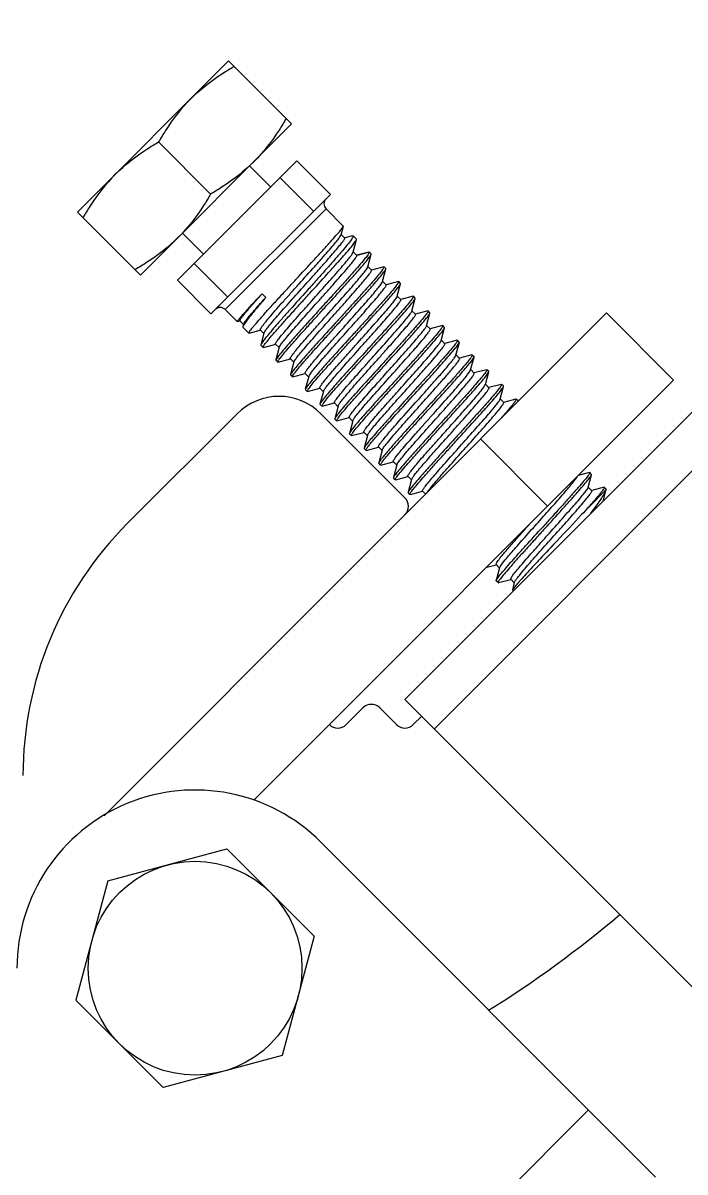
# Model space of a CAD drawing. Extents: x 1247970 to 1725648, y 860327 to 1277876.
# Drawn here: x 1335240.3 to 1335524.2, y 1201370.4 to 1201862.7 of the extents above; entities that cross this region are included whole.
import ezdxf

# ---------------------------------------------------------------- set-up
doc = ezdxf.new("R2010")
doc.units = 0
doc.header["$LTSCALE"] = 1000
doc.header["$MEASUREMENT"] = 0
doc.layers.get('0').update_dxf_attribs({"color": 254})
doc.layers.add('TK', color=4, linetype='Continuous')

# ---------------------------------------------------------------- blocks, each defined once
blk = doc.blocks.new('A$C63786A89')
at = {"linetype": 'Continuous'}
for p, q in [((2387.06, 8929.18), (3843.31, 10385.43)), ((2399.66, 8916.58), (3855.9, 10372.83)), ((2311.47, 9202.73), (2246.68, 9137.94)), ((2311.47, 9202.73), (2338.47, 9175.74)), ((2338.47, 9175.74), (2273.68, 9110.95)), ((2281.41, 9168), (2303.73, 9145.68)), ((2289.47, 9108.74), (2340.67, 9159.95)), ((2320.47, 9157.74), (2329.47, 9148.74)), ((2340.67, 9159.95), (2355.07, 9145.55)), ((2333.47, 9152.75), (2347.87, 9138.35)), ((2303.87, 9094.35), (2355.07, 9145.55)), ((2246.68, 9137.94), (2273.68, 9110.95)), ((2310.03, 9096.19), (2353.22, 9139.38)), ((2360.64, 9131.97), (2353.22, 9139.38)), ((2359.67, 9128.25), (2360.65, 9131.87)), ((2360.65, 9131.87), (2360.64, 9131.97)), ((2291.67, 9128.95), (2300.67, 9119.95)), ((2361.23, 9126.84), (2359.7, 9128.37)), ((2364.61, 9127.79), (2361.22, 9126.89)), ((2364.61, 9127.79), (2364.83, 9127.78)), ((2366.28, 9126.33), (2364.83, 9127.78)), ((2364.84, 9120.77), (2366.29, 9126.18)), ((2366.3, 9126.29), (2366.28, 9126.33)), ((2366.29, 9126.18), (2366.3, 9126.29)), ((2366.42, 9119.33), (2364.85, 9120.91)), ((2366.4, 9119.37), (2364.87, 9120.9)), ((2371.64, 9120.83), (2366.38, 9119.43)), ((2366.42, 9119.33), (2366.4, 9119.37)), ((2371.81, 9120.78), (2366.42, 9119.33)), ((2371.14, 9114.47), (2372.59, 9119.88)), ((2371.64, 9120.83), (2371.79, 9120.81)), ((2371.79, 9120.81), (2371.81, 9120.78)), ((2372.58, 9120.03), (2371.82, 9120.79)), ((2372.59, 9119.88), (2372.58, 9120.03)), ((2296.67, 9115.94), (2311.07, 9101.55)), ((2372.7, 9113.07), (2371.17, 9114.6)), ((2377.94, 9114.53), (2372.68, 9113.13)), ((2377.43, 9108.17), (2378.89, 9113.58)), ((2377.94, 9114.53), (2378.09, 9114.52)), ((2378.88, 9113.73), (2378.09, 9114.52)), ((2378.89, 9113.58), (2378.88, 9113.73)), ((2289.47, 9108.74), (2303.87, 9094.35)), ((2379, 9106.77), (2377.47, 9108.3)), ((2384.24, 9108.23), (2378.98, 9106.83)), ((2383.73, 9101.87), (2385.19, 9107.28)), ((2384.24, 9108.23), (2384.39, 9108.22)), ((2385.18, 9107.43), (2384.39, 9108.22)), ((2385.19, 9107.28), (2385.18, 9107.43)), ((2325.82, 9102.99), (2327.4, 9101.42)), ((2383.7, 9101.77), (2383.73, 9101.87)), ((2385.3, 9100.47), (2383.77, 9102)), ((2390.54, 9101.93), (2385.28, 9100.53)), ((2390.03, 9095.57), (2391.49, 9100.98)), ((2390.54, 9101.93), (2390.69, 9101.92)), ((2391.47, 9101.13), (2390.69, 9101.92)), ((2391.49, 9100.98), (2391.47, 9101.13)), ((2258.05, 8879.36), (2473.44, 9094.75)), ((2315.19, 9091.03), (2310.03, 9096.19)), ((2391.59, 9094.17), (2390.07, 9095.7)), ((2396.84, 9095.63), (2391.58, 9094.23)), ((2396.33, 9089.27), (2397.78, 9094.68)), ((2396.84, 9095.63), (2396.99, 9095.62)), ((2397.77, 9094.83), (2396.99, 9095.62)), ((2397.78, 9094.68), (2397.77, 9094.83)), ((2502.24, 9065.96), (2473.44, 9094.75)), ((2315.25, 9091.03), (2315.19, 9091.03)), ((2315.25, 9091.03), (2316.3, 9091.31)), ((2316.29, 9091.36), (2317.82, 9089.83)), ((2317.85, 9089.94), (2317.57, 9088.9)), ((2320.1, 9086.12), (2317.59, 9088.63)), ((2397.89, 9087.87), (2396.37, 9089.4)), ((2403.14, 9089.33), (2397.88, 9087.93)), ((2402.63, 9082.97), (2404.08, 9088.38)), ((2403.14, 9089.33), (2403.29, 9089.32)), ((2404.07, 9088.53), (2403.29, 9089.32)), ((2404.08, 9088.38), (2404.07, 9088.53)), ((2320.22, 9086.11), (2320.1, 9086.12)), ((2320.22, 9086.11), (2325.04, 9087.41)), ((2325.03, 9087.47), (2326.55, 9085.94)), ((2326.59, 9086.07), (2325.27, 9081.12)), ((2404.19, 9081.58), (2402.67, 9083.1)), ((2409.44, 9083.03), (2404.18, 9081.63)), ((2409.44, 9083.03), (2409.59, 9083.02)), ((2410.37, 9082.24), (2409.59, 9083.02)), ((2325.27, 9081.12), (2325.29, 9080.93)), ((2326.24, 9079.99), (2325.29, 9080.93)), ((2326.39, 9079.98), (2326.24, 9079.99)), ((2326.39, 9079.98), (2331.63, 9081.38)), ((2331.62, 9081.44), (2333.15, 9079.91)), ((2333.18, 9080.04), (2331.74, 9074.62)), ((2408.93, 9076.67), (2410.38, 9082.08)), ((2410.38, 9082.08), (2410.37, 9082.24)), ((2331.74, 9074.62), (2331.75, 9074.47)), ((2332.53, 9073.69), (2331.75, 9074.47)), ((2332.69, 9073.68), (2332.53, 9073.69)), ((2332.69, 9073.68), (2337.93, 9075.09)), ((2337.92, 9075.14), (2339.45, 9073.61)), ((2339.48, 9073.74), (2338.04, 9068.32)), ((2410.49, 9075.28), (2408.96, 9076.8)), ((2415.74, 9076.73), (2410.48, 9075.33)), ((2415.23, 9070.37), (2416.68, 9075.79)), ((2415.74, 9076.73), (2415.88, 9076.72)), ((2416.67, 9075.94), (2415.88, 9076.72)), ((2416.68, 9075.79), (2416.67, 9075.94)), ((2338.04, 9068.32), (2338.05, 9068.17)), ((2338.83, 9067.39), (2338.05, 9068.17)), ((2338.98, 9067.38), (2344.23, 9068.79)), ((2344.22, 9068.84), (2345.74, 9067.32)), ((2416.79, 9068.98), (2415.26, 9070.5)), ((2422.03, 9070.43), (2416.78, 9069.03)), ((2421.53, 9064.07), (2422.98, 9069.49)), ((2422.03, 9070.43), (2422.18, 9070.42)), ((2422.97, 9069.64), (2422.18, 9070.42)), ((2422.98, 9069.49), (2422.97, 9069.64)), ((2322.24, 8885.96), (2502.24, 9065.96)), ((2338.98, 9067.38), (2338.83, 9067.39)), ((2345.78, 9067.45), (2344.34, 9062.02)), ((2421.48, 9063.95), (2421.53, 9064.07)), ((2423.09, 9062.68), (2421.56, 9064.21)), ((2428.33, 9064.13), (2423.07, 9062.74)), ((2427.83, 9057.78), (2429.28, 9063.19)), ((2428.33, 9064.13), (2428.48, 9064.12)), ((2429.27, 9063.34), (2428.48, 9064.12)), ((2429.28, 9063.19), (2429.27, 9063.34)), ((2344.34, 9062.02), (2344.35, 9061.87)), ((2345.13, 9061.09), (2344.35, 9061.87)), ((2345.28, 9061.08), (2345.13, 9061.09)), ((2345.28, 9061.08), (2350.53, 9062.49)), ((2350.52, 9062.54), (2352.04, 9061.02)), ((2352.08, 9061.15), (2350.63, 9055.73)), ((2350.63, 9055.73), (2350.65, 9055.58)), ((2351.43, 9054.79), (2350.65, 9055.58)), ((2351.58, 9054.78), (2351.43, 9054.79)), ((2351.58, 9054.78), (2356.83, 9056.19)), ((2356.82, 9056.24), (2358.34, 9054.72)), ((2358.38, 9054.85), (2356.93, 9049.43)), ((2429.39, 9056.38), (2427.86, 9057.91)), ((2434.63, 9057.84), (2429.37, 9056.44)), ((2434.63, 9057.84), (2434.78, 9057.83)), ((2435.57, 9057.04), (2434.78, 9057.83)), ((2435.58, 9057.02), (2435.57, 9057.04)), ((2268, 9004.49), (2315.06, 9051.55)), ((2351.05, 9051.55), (2387.05, 9015.55)), ((2356.93, 9049.43), (2356.94, 9049.28)), ((2357.73, 9048.49), (2356.94, 9049.28)), ((2357.88, 9048.48), (2357.73, 9048.49)), ((2357.88, 9048.48), (2363.13, 9049.89)), ((2363.11, 9049.95), (2364.64, 9048.42)), ((2364.68, 9048.55), (2363.23, 9043.13)), ((2364.18, 9042.18), (2369.43, 9043.59)), ((2369.41, 9043.65), (2370.94, 9042.12)), ((2363.23, 9043.13), (2363.24, 9042.98)), ((2364.03, 9042.19), (2363.24, 9042.98)), ((2364.18, 9042.18), (2364.03, 9042.19)), ((2370.97, 9042.25), (2369.53, 9036.83)), ((2370.97, 9042.25), (2371.01, 9042.36)), ((2448.25, 9011.96), (2419.45, 9040.76)), ((2369.53, 9036.83), (2369.54, 9036.68)), ((2370.33, 9035.89), (2369.54, 9036.68)), ((2370.48, 9035.88), (2370.33, 9035.89)), ((2370.48, 9035.88), (2375.73, 9037.29)), ((2375.71, 9037.35), (2377.24, 9035.82)), ((2377.27, 9035.95), (2375.83, 9030.53)), ((2375.83, 9030.53), (2375.84, 9030.38)), ((2376.63, 9029.59), (2375.84, 9030.38)), ((2376.78, 9029.58), (2376.63, 9029.59)), ((2376.78, 9029.58), (2382.03, 9030.99)), ((2382.01, 9031.05), (2383.54, 9029.52)), ((2383.57, 9029.65), (2382.13, 9024.23)), ((2382.13, 9024.23), (2382.14, 9024.08)), ((2382.93, 9023.3), (2382.14, 9024.08)), ((2383.08, 9023.28), (2388.33, 9024.69)), ((2388.31, 9024.75), (2389.84, 9023.22)), ((2466.13, 9026.34), (2461.35, 9025.07)), ((2465.62, 9019.98), (2467.07, 9025.39)), ((2466.13, 9026.34), (2466.28, 9026.33)), ((2467.06, 9025.54), (2466.28, 9026.33)), ((2467.07, 9025.39), (2467.06, 9025.54)), ((2383.08, 9023.28), (2382.93, 9023.3)), ((2389.87, 9023.35), (2388.43, 9017.93)), ((2467.18, 9018.59), (2465.66, 9020.11)), ((2465.85, 9011.57), (2473.37, 9019.09)), ((2472.43, 9020.04), (2467.17, 9018.64)), ((2472.05, 9014.17), (2473.37, 9019.09)), ((2472.58, 9020.03), (2472.43, 9020.04)), ((2473.36, 9019.25), (2472.58, 9020.03)), ((2473.36, 9019.25), (2473.37, 9019.09)), ((2388.43, 9017.93), (2388.44, 9017.78)), ((2389.22, 9017), (2388.44, 9017.78)), ((2389.38, 9016.99), (2389.22, 9017)), ((2389.38, 9016.99), (2394.62, 9018.39)), ((2394.61, 9018.45), (2395.88, 9017.18)), ((2422.1, 8985.82), (2426.12, 8986.9)), ((2426.1, 8986.96), (2427.63, 8985.43)), ((2427.67, 8985.56), (2426.22, 8980.14)), ((2426.23, 8979.99), (2426.22, 8980.14)), ((2427.02, 8979.2), (2426.23, 8979.99)), ((2427.17, 8979.19), (2432.42, 8980.6)), ((2432.4, 8980.66), (2433.93, 8979.13)), ((2433.96, 8979.26), (2433.11, 8976.05)), ((2433.11, 8976.05), (2433.14, 8975.97)), ((2433.85, 8975.97), (2433.14, 8975.97)), ((2361.85, 8918.37), (2369.05, 8925.57)), ((2376.25, 8925.57), (2383.45, 8918.37)), ((2387.06, 8929.18), (2534.63, 8781.6)), ((2387.06, 8929.18), (2534.63, 8781.6)), ((2390.65, 8918.37), (2394.26, 8921.98)), ((2494.53, 8724.52), (2351.06, 8867.99)), ((2259.67, 8851.4), (2310.76, 8865.1)), ((2310.76, 8865.1), (2348.17, 8827.69)), ((2259.67, 8851.4), (2245.97, 8800.31)), ((2348.17, 8827.69), (2334.48, 8776.59)), ((2283.38, 8762.9), (2245.97, 8800.31)), ((2334.48, 8776.59), (2283.38, 8762.9)), ((2220.72, 8508.3), (2465.73, 8753.32))]:
    blk.add_line(p, q, dxfattribs=at)
blk.add_circle((2297.07, 8814), 45.81, dxfattribs=at)
for centre, radius, start, end in [((2355.38, 9141.54), 3.05, 135, 225), ((2307.87, 9094.03), 3.05, 45, 135), ((2333.06, 9033.55), 25.45, 45, 135), ((2383.45, 9011.95), 5.09, 315, 45), ((2375.98, 8896.51), 152.71, 135, 179.9914), ((2372.65, 8921.97), 5.09, 45, 135), ((2358.25, 8921.97), 5.09, 225, 315), ((2387.05, 8921.97), 5.09, 225, 315), ((2297.07, 8814), 76.36, 45, 180), ((2152.19, 9227.02), 509.03, 302.1341, 309.9808)]:
    blk.add_arc(centre, radius, start, end, dxfattribs=at)
for points, knots in [([(2295.27, 9186.54), (2299.36, 9190.63), (2305.52, 9195.42), (2312.12, 9199.43), (2313.81, 9200.4)], [0, 0, 0, 0, 0.748734, 1, 1, 1, 1]), ([(2295.27, 9186.54), (2291.18, 9182.45), (2286.38, 9176.29), (2282.38, 9169.68), (2281.41, 9168)], [0, 0, 0, 0, 0.748734, 1, 1, 1, 1]), ([(2336.13, 9178.08), (2335.16, 9176.39), (2331.16, 9169.79), (2326.36, 9163.63), (2322.27, 9159.54)], [0, 0, 0, 0, 0.251266, 1, 1, 1, 1]), ([(2262.88, 9154.14), (2266.97, 9158.23), (2273.12, 9163.03), (2279.73, 9167.03), (2281.41, 9168)], [0, 0, 0, 0, 0.748734, 1, 1, 1, 1]), ([(2322.27, 9159.54), (2318.18, 9155.45), (2312.02, 9150.65), (2305.42, 9146.65), (2303.73, 9145.68)], [0, 0, 0, 0, 0.748734, 1, 1, 1, 1]), ([(2262.88, 9154.14), (2258.79, 9150.05), (2253.99, 9143.9), (2249.99, 9137.29), (2249.02, 9135.61)], [0, 0, 0, 0, 0.748734, 1, 1, 1, 1]), ([(2303.73, 9145.68), (2302.76, 9144), (2298.76, 9137.39), (2293.96, 9131.24), (2289.87, 9127.15)], [0, 0, 0, 0, 0.251266, 1, 1, 1, 1]), ([(2340.33, 9109.09), (2342.87, 9111.84), (2346.58, 9115.85), (2351.29, 9120.98), (2354.32, 9124.31), (2356.83, 9127.11), (2358.72, 9129.3), (2359.9, 9130.71), (2360.45, 9131.5), (2360.62, 9131.77), (2360.65, 9131.87)], [0, 0, 0, 0, 0.368142, 0.535897, 0.684709, 0.809342, 0.905414, 0.969598, 0.989056, 1, 1, 1, 1]), ([(2289.87, 9127.15), (2285.78, 9123.06), (2279.63, 9118.26), (2273.02, 9114.25), (2271.34, 9113.29)], [0, 0, 0, 0, 0.748734, 1, 1, 1, 1]), ([(2325.03, 9087.47), (2324.98, 9087.51), (2325.03, 9087.74), (2325.21, 9088.07), (2325.55, 9088.61), (2326.32, 9089.65), (2327.67, 9091.33), (2329.71, 9093.74), (2332.24, 9096.65), (2335.16, 9099.95), (2338.35, 9103.51), (2342.78, 9108.45), (2347.17, 9113.32), (2351.31, 9117.98), (2353.99, 9121.03), (2356.21, 9123.62), (2357.94, 9125.68), (2359.02, 9127.15), (2359.59, 9127.94), (2359.67, 9128.25)], [0, 0, 0, 0, 0.003461, 0.010825, 0.022535, 0.038573, 0.083113, 0.142879, 0.21566, 0.298761, 0.389116, 0.483412, 0.670116, 0.755815, 0.832283, 0.896851, 0.947308, 0.981997, 1, 1, 1, 1]), ([(2364.83, 9127.78), (2364.88, 9127.72), (2364.83, 9127.45), (2364.62, 9127.05), (2364.21, 9126.4), (2363.31, 9125.17), (2361.71, 9123.16), (2359.28, 9120.29), (2356.27, 9116.83), (2352.81, 9112.92), (2349.04, 9108.7), (2346.43, 9105.79), (2345.1, 9104.31)], [0, 0, 0, 0, 0.007287, 0.022596, 0.046895, 0.080168, 0.172563, 0.296519, 0.44737, 0.619385, 0.805971, 1, 1, 1, 1]), ([(2326.81, 9086.53), (2327.07, 9086.96), (2327.83, 9088), (2330.05, 9090.76), (2334, 9095.3), (2339.64, 9101.63), (2344.86, 9107.43), (2349.1, 9112.15), (2352.07, 9115.49), (2354.76, 9118.53), (2357.06, 9121.18), (2358.9, 9123.38), (2360.21, 9125.01), (2360.96, 9126.08), (2361.24, 9126.59), (2361.27, 9126.8), (2361.23, 9126.84)], [0, 0, 0, 0, 0.028348, 0.07231, 0.200737, 0.367922, 0.551326, 0.641466, 0.726551, 0.80379, 0.870677, 0.92508, 0.96531, 0.990227, 0.996843, 1, 1, 1, 1]), ([(2346.26, 9103.16), (2348.76, 9105.9), (2352.4, 9109.89), (2357.03, 9115.03), (2360, 9118.36), (2362.47, 9121.2), (2364.38, 9123.44), (2365.57, 9125.02), (2366.2, 9125.85), (2366.29, 9126.18)], [0, 0, 0, 0, 0.36438, 0.530796, 0.678891, 0.803581, 0.9006, 0.966696, 1, 1, 1, 1]), ([(2331.62, 9081.44), (2331.58, 9081.48), (2331.61, 9081.69), (2331.88, 9082.19), (2332.6, 9083.24), (2333.88, 9084.85), (2335.67, 9086.99), (2337.9, 9089.58), (2340.49, 9092.53), (2343.36, 9095.76), (2347.43, 9100.31), (2352.42, 9105.87), (2357.79, 9111.93), (2361.54, 9116.26), (2363.65, 9118.91), (2364.38, 9119.89), (2364.62, 9120.31)], [0, 0, 0, 0, 0.003296, 0.010079, 0.03549, 0.076381, 0.131511, 0.19909, 0.276886, 0.362322, 0.452558, 0.635372, 0.801219, 0.928261, 0.971785, 1, 1, 1, 1]), ([(2333.18, 9080.04), (2333.26, 9080.35), (2333.81, 9081.12), (2334.85, 9082.55), (2336.51, 9084.54), (2338.64, 9087.05), (2341.2, 9089.97), (2345.14, 9094.42), (2349.31, 9099.07), (2353.52, 9103.78), (2356.55, 9107.18), (2359.33, 9110.33), (2361.75, 9113.11), (2363.72, 9115.45), (2365.04, 9117.08), (2365.79, 9118.11), (2366.16, 9118.66), (2366.36, 9119.03), (2366.44, 9119.26), (2366.42, 9119.33)], [0, 0, 0, 0, 0.018431, 0.053472, 0.104134, 0.168694, 0.244894, 0.330055, 0.515024, 0.608298, 0.697696, 0.780063, 0.852494, 0.912444, 0.95783, 0.974565, 0.987157, 0.995562, 1, 1, 1, 1]), ([(2371.81, 9120.78), (2371.83, 9120.69), (2371.71, 9120.43), (2371.45, 9119.99), (2370.97, 9119.33), (2370.01, 9118.09), (2368.34, 9116.1), (2365.88, 9113.26), (2362.86, 9109.86), (2359.41, 9106.04), (2355.67, 9101.92), (2353.08, 9099.09), (2351.77, 9097.64)], [0, 0, 0, 0, 0.00868, 0.025879, 0.051887, 0.086569, 0.180747, 0.305089, 0.45505, 0.625126, 0.809034, 1, 1, 1, 1]), ([(2352.56, 9096.86), (2355.05, 9099.6), (2358.7, 9103.59), (2363.32, 9108.73), (2366.3, 9112.06), (2368.77, 9114.9), (2370.68, 9117.14), (2371.87, 9118.72), (2372.5, 9119.55), (2372.59, 9119.88)], [0, 0, 0, 0, 0.364381, 0.5308, 0.678899, 0.803591, 0.900607, 0.966701, 1, 1, 1, 1]), ([(2364.62, 9120.31), (2364.65, 9120.35), (2364.73, 9120.5), (2364.81, 9120.65), (2364.84, 9120.77)], [0, 0, 0, 0, 0.313787, 1, 1, 1, 1]), ([(2337.92, 9075.14), (2337.88, 9075.18), (2337.91, 9075.4), (2338.21, 9075.95), (2339, 9077.08), (2340.38, 9078.8), (2342.31, 9081.1), (2344.71, 9083.86), (2347.48, 9087.01), (2350.52, 9090.42), (2354.77, 9095.17), (2358.98, 9099.87), (2362.98, 9104.38), (2365.58, 9107.35), (2367.74, 9109.89), (2369.43, 9111.92), (2370.5, 9113.37), (2371.05, 9114.16), (2371.14, 9114.47)], [0, 0, 0, 0, 0.003453, 0.010691, 0.037881, 0.081592, 0.14037, 0.212138, 0.294327, 0.383985, 0.477885, 0.664852, 0.751185, 0.82854, 0.894141, 0.945651, 0.981282, 1, 1, 1, 1]), ([(2339.48, 9073.74), (2339.56, 9074.06), (2340.12, 9074.84), (2341.18, 9076.29), (2342.87, 9078.32), (2345.03, 9080.86), (2347.63, 9083.82), (2351.63, 9088.34), (2355.85, 9093.04), (2360.1, 9097.79), (2363.13, 9101.2), (2365.91, 9104.35), (2368.3, 9107.11), (2370.23, 9109.41), (2371.61, 9111.14), (2372.41, 9112.27), (2372.7, 9112.81), (2372.74, 9113.03), (2372.7, 9113.07)], [0, 0, 0, 0, 0.01868, 0.054278, 0.105764, 0.171349, 0.248695, 0.335028, 0.522011, 0.615926, 0.705601, 0.787809, 0.859594, 0.918387, 0.96211, 0.989307, 0.996546, 1, 1, 1, 1]), ([(2378.09, 9114.52), (2378.14, 9114.47), (2378.05, 9114.2), (2377.84, 9113.84), (2377.4, 9113.2), (2376.48, 9112), (2374.84, 9110.03), (2372.38, 9107.19), (2369.34, 9103.77), (2365.84, 9099.89), (2362.04, 9095.7), (2359.41, 9092.81), (2358.07, 9091.34)], [0, 0, 0, 0, 0.006599, 0.021626, 0.045784, 0.078991, 0.171388, 0.295465, 0.44652, 0.61879, 0.805664, 1, 1, 1, 1]), ([(2358.85, 9090.56), (2361.35, 9093.3), (2364.99, 9097.29), (2369.62, 9102.43), (2372.6, 9105.77), (2375.07, 9108.6), (2376.98, 9110.84), (2378.17, 9112.42), (2378.8, 9113.25), (2378.89, 9113.58)], [0, 0, 0, 0, 0.364381, 0.530796, 0.678894, 0.80359, 0.900609, 0.966703, 1, 1, 1, 1]), ([(2320.1, 9086.12), (2320.05, 9086.17), (2320.16, 9086.43), (2320.37, 9086.78), (2320.82, 9087.4), (2321.44, 9088.19), (2322.26, 9089.18), (2323.7, 9090.86), (2325.91, 9093.35), (2328.97, 9096.75), (2332.49, 9100.6), (2336.33, 9104.77), (2338.98, 9107.63), (2340.33, 9109.09)], [0, 0, 0, 0, 0.006287, 0.021187, 0.045277, 0.078448, 0.120429, 0.17084, 0.294962, 0.446101, 0.618491, 0.80551, 1, 1, 1, 1]), ([(2344.22, 9068.84), (2344.18, 9068.88), (2344.21, 9069.11), (2344.51, 9069.65), (2345.3, 9070.78), (2346.68, 9072.5), (2348.61, 9074.8), (2351.01, 9077.57), (2353.78, 9080.71), (2356.82, 9084.12), (2361.06, 9088.87), (2365.28, 9093.57), (2369.28, 9098.08), (2371.88, 9101.05), (2374.04, 9103.59), (2375.73, 9105.62), (2376.8, 9107.07), (2377.35, 9107.86), (2377.43, 9108.17)], [0, 0, 0, 0, 0.003453, 0.010691, 0.03788, 0.081592, 0.14037, 0.212137, 0.294327, 0.383985, 0.477885, 0.664851, 0.751185, 0.82854, 0.894141, 0.945652, 0.981282, 1, 1, 1, 1]), ([(2384.39, 9108.22), (2384.44, 9108.17), (2384.35, 9107.9), (2384.14, 9107.54), (2383.7, 9106.91), (2382.78, 9105.7), (2381.14, 9103.73), (2378.68, 9100.89), (2375.64, 9097.47), (2372.14, 9093.59), (2368.33, 9089.4), (2365.71, 9086.52), (2364.37, 9085.05)], [0, 0, 0, 0, 0.006599, 0.021626, 0.045783, 0.07899, 0.171389, 0.295471, 0.446525, 0.618791, 0.805663, 1, 1, 1, 1]), ([(2365.15, 9084.26), (2367.65, 9087), (2371.29, 9091), (2375.92, 9096.13), (2378.9, 9099.47), (2381.37, 9102.3), (2383.28, 9104.54), (2384.47, 9106.12), (2385.1, 9106.95), (2385.19, 9107.28)], [0, 0, 0, 0, 0.364389, 0.530808, 0.678904, 0.803593, 0.90061, 0.966703, 1, 1, 1, 1]), ([(2315.19, 9091.03), (2315.16, 9091.06), (2315.21, 9091.18), (2315.31, 9091.35), (2315.52, 9091.64), (2315.97, 9092.21), (2316.76, 9093.15), (2317.99, 9094.53), (2319.54, 9096.25), (2321.4, 9098.26), (2323.53, 9100.55), (2325.03, 9102.15), (2325.82, 9102.99)], [0, 0, 0, 0, 0.005738, 0.019134, 0.040805, 0.070779, 0.155209, 0.27106, 0.416301, 0.588313, 0.78408, 1, 1, 1, 1]), ([(2316.29, 9091.36), (2316.21, 9091.44), (2316.44, 9091.88), (2316.81, 9092.46), (2317.61, 9093.52), (2318.69, 9094.85), (2320.1, 9096.52), (2322.49, 9099.27), (2324.44, 9101.46), (2325.82, 9102.99)], [0, 0, 0, 0, 0.021147, 0.073565, 0.158215, 0.273875, 0.418588, 0.589838, 1, 1, 1, 1]), ([(2345.1, 9104.31), (2342.64, 9101.56), (2339.04, 9097.56), (2334.47, 9092.42), (2331.52, 9089.07), (2329.08, 9086.21), (2327.18, 9083.94), (2325.99, 9082.32), (2325.36, 9081.46), (2325.27, 9081.12)], [0, 0, 0, 0, 0.362585, 0.528363, 0.676115, 0.800828, 0.898293, 0.965295, 1, 1, 1, 1]), ([(2326.24, 9079.99), (2326.19, 9080.03), (2326.27, 9080.3), (2326.49, 9080.67), (2326.92, 9081.3), (2327.85, 9082.5), (2329.49, 9084.47), (2331.95, 9087.31), (2334.99, 9090.73), (2338.48, 9094.61), (2342.29, 9098.8), (2344.92, 9101.69), (2346.26, 9103.16)], [0, 0, 0, 0, 0.006599, 0.021626, 0.045784, 0.078991, 0.171388, 0.295465, 0.446519, 0.61879, 0.805664, 1, 1, 1, 1]), ([(2345.78, 9067.45), (2345.86, 9067.76), (2346.42, 9068.54), (2347.48, 9069.99), (2349.17, 9072.02), (2351.33, 9074.56), (2353.93, 9077.53), (2357.93, 9082.04), (2362.14, 9086.74), (2366.39, 9091.49), (2369.43, 9094.9), (2372.2, 9098.05), (2374.6, 9100.81), (2376.53, 9103.11), (2377.91, 9104.84), (2378.71, 9105.97), (2379, 9106.51), (2379.04, 9106.73), (2379, 9106.77)], [0, 0, 0, 0, 0.01868, 0.054279, 0.105765, 0.171349, 0.248696, 0.335028, 0.522011, 0.615926, 0.705601, 0.787809, 0.859594, 0.918386, 0.962109, 0.989307, 0.996546, 1, 1, 1, 1]), ([(2327.4, 9101.42), (2326.09, 9099.9), (2323.74, 9097.15), (2320.74, 9093.5), (2318.83, 9091.06), (2317.91, 9089.64), (2317.63, 9089.12), (2317.57, 9088.9)], [0, 0, 0, 0, 0.376924, 0.679521, 0.890722, 0.958383, 1, 1, 1, 1]), ([(2317.85, 9089.94), (2317.9, 9090.12), (2318.16, 9090.55), (2318.71, 9091.33), (2319.55, 9092.4), (2321.18, 9094.38), (2323.83, 9097.42), (2326.12, 9099.99), (2327.4, 9101.42)], [0, 0, 0, 0, 0.036338, 0.100465, 0.191874, 0.309308, 0.615028, 1, 1, 1, 1]), ([(2351.77, 9097.64), (2349.27, 9094.9), (2345.63, 9090.91), (2341, 9085.77), (2338.02, 9082.43), (2335.55, 9079.6), (2333.64, 9077.36), (2332.46, 9075.78), (2331.82, 9074.95), (2331.74, 9074.62)], [0, 0, 0, 0, 0.36446, 0.530907, 0.67902, 0.803709, 0.900704, 0.966759, 1, 1, 1, 1]), ([(2350.52, 9062.54), (2350.47, 9062.59), (2350.51, 9062.8), (2350.8, 9063.33), (2351.57, 9064.44), (2352.93, 9066.14), (2354.82, 9068.4), (2357.17, 9071.11), (2359.9, 9074.21), (2362.89, 9077.57), (2367.09, 9082.27), (2371.28, 9086.94), (2375.27, 9091.43), (2377.88, 9094.41), (2380.09, 9096.99), (2381.82, 9099.07), (2382.98, 9100.6), (2383.57, 9101.43), (2383.7, 9101.77)], [0, 0, 0, 0, 0.003411, 0.010523, 0.037228, 0.080172, 0.137959, 0.208589, 0.289589, 0.378106, 0.47102, 0.656885, 0.743278, 0.821187, 0.887872, 0.941003, 0.97876, 1, 1, 1, 1]), ([(2352.33, 9061.67), (2352.59, 9062.09), (2353.34, 9063.1), (2355.48, 9065.78), (2359.25, 9070.13), (2364.63, 9076.19), (2369.6, 9081.73), (2373.65, 9086.26), (2376.5, 9089.47), (2379.07, 9092.4), (2381.28, 9094.96), (2383.06, 9097.09), (2384.32, 9098.68), (2385.04, 9099.73), (2385.31, 9100.23), (2385.33, 9100.43), (2385.3, 9100.47)], [0, 0, 0, 0, 0.029221, 0.073567, 0.201629, 0.367682, 0.550054, 0.639909, 0.724906, 0.802249, 0.869396, 0.924152, 0.964754, 0.989983, 0.99672, 1, 1, 1, 1]), ([(2390.69, 9101.92), (2390.74, 9101.87), (2390.65, 9101.6), (2390.43, 9101.24), (2390, 9100.61), (2389.08, 9099.4), (2387.44, 9097.43), (2384.98, 9094.59), (2381.93, 9091.17), (2378.44, 9087.29), (2374.63, 9083.1), (2372.01, 9080.22), (2370.67, 9078.75)], [0, 0, 0, 0, 0.006598, 0.021624, 0.045781, 0.078987, 0.171384, 0.29546, 0.44651, 0.618781, 0.80566, 1, 1, 1, 1]), ([(2371.45, 9077.96), (2373.95, 9080.7), (2377.59, 9084.7), (2382.22, 9089.83), (2385.2, 9093.17), (2387.67, 9096.01), (2389.58, 9098.24), (2390.77, 9099.82), (2391.4, 9100.65), (2391.49, 9100.98)], [0, 0, 0, 0, 0.364379, 0.530797, 0.678896, 0.80359, 0.900607, 0.966701, 1, 1, 1, 1]), ([(2332.53, 9073.69), (2332.49, 9073.73), (2332.57, 9074), (2332.79, 9074.37), (2333.22, 9075), (2334.15, 9076.2), (2335.79, 9078.17), (2338.25, 9081.01), (2341.29, 9084.44), (2344.78, 9088.31), (2348.59, 9092.51), (2351.22, 9095.39), (2352.56, 9096.86)], [0, 0, 0, 0, 0.006598, 0.021625, 0.04578, 0.078987, 0.171384, 0.295461, 0.446512, 0.618782, 0.805661, 1, 1, 1, 1]), ([(2356.82, 9056.24), (2356.77, 9056.29), (2356.81, 9056.5), (2357.09, 9057.02), (2357.85, 9058.11), (2359.17, 9059.77), (2361.03, 9061.99), (2363.33, 9064.65), (2366.01, 9067.7), (2368.96, 9071.01), (2373.11, 9075.66), (2378.16, 9081.28), (2382.9, 9086.63), (2386.11, 9090.36), (2387.89, 9092.5), (2389.13, 9094.1), (2389.77, 9094.99), (2389.95, 9095.36)], [0, 0, 0, 0, 0.003368, 0.010354, 0.036572, 0.078742, 0.135528, 0.20501, 0.284805, 0.372166, 0.464077, 0.64881, 0.81371, 0.881483, 0.936251, 0.976167, 1, 1, 1, 1]), ([(2358.54, 9055.21), (2358.76, 9055.61), (2359.46, 9056.57), (2361.52, 9059.17), (2365.24, 9063.47), (2370.61, 9069.53), (2375.62, 9075.12), (2379.72, 9079.7), (2382.61, 9082.96), (2385.23, 9085.94), (2387.49, 9088.56), (2389.3, 9090.73), (2390.59, 9092.35), (2391.33, 9093.41), (2391.6, 9093.93), (2391.63, 9094.13), (2391.59, 9094.17)], [0, 0, 0, 0, 0.02672, 0.069018, 0.194536, 0.360069, 0.543539, 0.634344, 0.720433, 0.798907, 0.86713, 0.922821, 0.964145, 0.989828, 0.99668, 1, 1, 1, 1]), ([(2396.99, 9095.62), (2397.04, 9095.57), (2396.95, 9095.3), (2396.73, 9094.94), (2396.3, 9094.31), (2395.37, 9093.1), (2393.74, 9091.13), (2391.27, 9088.29), (2388.23, 9084.87), (2384.74, 9080.99), (2380.93, 9076.8), (2378.31, 9073.92), (2376.97, 9072.45)], [0, 0, 0, 0, 0.006599, 0.021626, 0.045785, 0.078991, 0.171389, 0.295468, 0.446524, 0.618793, 0.805664, 1, 1, 1, 1]), ([(2377.75, 9071.66), (2380.25, 9074.4), (2383.89, 9078.4), (2388.52, 9083.53), (2391.5, 9086.87), (2393.97, 9089.71), (2395.88, 9091.94), (2397.06, 9093.52), (2397.7, 9094.36), (2397.78, 9094.68)], [0, 0, 0, 0, 0.364384, 0.5308, 0.678898, 0.803592, 0.90061, 0.966703, 1, 1, 1, 1]), ([(2317.57, 9088.9), (2317.57, 9088.87), (2317.55, 9088.78), (2317.55, 9088.67), (2317.59, 9088.63)], [0, 0, 0, 0, 0.336514, 1, 1, 1, 1]), ([(2358.07, 9091.34), (2355.57, 9088.6), (2351.93, 9084.61), (2347.3, 9079.47), (2344.32, 9076.13), (2341.85, 9073.3), (2339.94, 9071.06), (2338.76, 9069.48), (2338.12, 9068.65), (2338.04, 9068.32)], [0, 0, 0, 0, 0.364466, 0.530913, 0.679023, 0.803712, 0.900708, 0.966761, 1, 1, 1, 1]), ([(2338.83, 9067.39), (2338.79, 9067.44), (2338.87, 9067.7), (2339.09, 9068.07), (2339.52, 9068.7), (2340.45, 9069.9), (2342.08, 9071.88), (2344.55, 9074.71), (2347.59, 9078.14), (2351.08, 9082.01), (2354.89, 9086.21), (2357.52, 9089.09), (2358.85, 9090.56)], [0, 0, 0, 0, 0.006599, 0.021626, 0.045783, 0.078991, 0.17139, 0.295472, 0.446528, 0.618793, 0.805664, 1, 1, 1, 1]), ([(2363.11, 9049.95), (2363.07, 9049.99), (2363.1, 9050.19), (2363.38, 9050.71), (2364.12, 9051.77), (2365.41, 9053.4), (2367.23, 9055.58), (2369.49, 9058.2), (2372.12, 9061.19), (2375.02, 9064.45), (2379.13, 9069.04), (2384.14, 9074.63), (2389.51, 9080.69), (2393.23, 9084.99), (2395.27, 9087.58), (2395.96, 9088.53), (2396.18, 9088.92)], [0, 0, 0, 0, 0.003326, 0.010193, 0.035938, 0.077359, 0.133176, 0.201544, 0.28017, 0.366406, 0.457339, 0.640956, 0.806417, 0.931592, 0.973615, 1, 1, 1, 1]), ([(2364.77, 9048.78), (2364.95, 9049.15), (2365.59, 9050.05), (2366.85, 9051.66), (2368.64, 9053.8), (2371.85, 9057.54), (2376.59, 9062.88), (2381.64, 9068.51), (2385.78, 9073.14), (2388.73, 9076.45), (2391.4, 9079.49), (2393.7, 9082.15), (2395.55, 9084.36), (2396.87, 9086.02), (2397.62, 9087.1), (2397.9, 9087.62), (2397.93, 9087.83), (2397.89, 9087.87)], [0, 0, 0, 0, 0.024173, 0.064372, 0.119353, 0.187267, 0.352243, 0.536827, 0.628608, 0.715817, 0.795456, 0.864788, 0.921444, 0.963514, 0.989667, 0.996638, 1, 1, 1, 1]), ([(2403.29, 9089.32), (2403.33, 9089.27), (2403.25, 9089), (2403.03, 9088.64), (2402.6, 9088.01), (2401.67, 9086.81), (2400.04, 9084.83), (2397.57, 9081.99), (2394.53, 9078.57), (2391.04, 9074.69), (2387.23, 9070.5), (2384.6, 9067.62), (2383.27, 9066.15)], [0, 0, 0, 0, 0.006599, 0.021626, 0.045782, 0.078989, 0.171387, 0.295468, 0.446521, 0.618788, 0.805663, 1, 1, 1, 1]), ([(2384.05, 9065.36), (2386.55, 9068.11), (2390.19, 9072.1), (2394.82, 9077.23), (2397.8, 9080.57), (2400.26, 9083.41), (2402.18, 9085.64), (2403.36, 9087.22), (2404, 9088.06), (2404.08, 9088.38)], [0, 0, 0, 0, 0.364389, 0.530808, 0.678905, 0.803593, 0.900609, 0.966702, 1, 1, 1, 1]), ([(2396.18, 9088.92), (2396.2, 9088.96), (2396.26, 9089.07), (2396.31, 9089.19), (2396.33, 9089.27)], [0, 0, 0, 0, 0.304527, 1, 1, 1, 1]), ([(2326.59, 9086.07), (2326.6, 9086.1), (2326.65, 9086.26), (2326.74, 9086.41), (2326.81, 9086.53)], [0, 0, 0, 0, 0.186143, 1, 1, 1, 1]), ([(2364.37, 9085.05), (2361.87, 9082.3), (2358.23, 9078.31), (2353.6, 9073.17), (2350.62, 9069.84), (2348.15, 9067), (2346.24, 9064.76), (2345.05, 9063.18), (2344.42, 9062.35), (2344.34, 9062.02)], [0, 0, 0, 0, 0.364457, 0.530899, 0.679012, 0.803706, 0.900705, 0.966759, 1, 1, 1, 1]), ([(2345.13, 9061.09), (2345.08, 9061.14), (2345.17, 9061.4), (2345.39, 9061.77), (2345.82, 9062.4), (2346.75, 9063.6), (2348.38, 9065.58), (2350.85, 9068.41), (2353.89, 9071.84), (2357.38, 9075.71), (2361.19, 9079.91), (2363.81, 9082.79), (2365.15, 9084.26)], [0, 0, 0, 0, 0.006597, 0.021623, 0.045779, 0.078985, 0.171381, 0.295456, 0.44651, 0.618782, 0.805661, 1, 1, 1, 1]), ([(2409.59, 9083.02), (2409.63, 9082.97), (2409.55, 9082.7), (2409.33, 9082.34), (2408.9, 9081.71), (2407.97, 9080.51), (2406.33, 9078.53), (2403.87, 9075.7), (2400.83, 9072.27), (2397.34, 9068.39), (2393.53, 9064.2), (2390.9, 9061.32), (2389.56, 9059.85)], [0, 0, 0, 0, 0.006598, 0.021624, 0.045781, 0.078987, 0.171383, 0.295458, 0.446509, 0.61878, 0.80566, 1, 1, 1, 1]), ([(2402.39, 9082.47), (2402.42, 9082.52), (2402.51, 9082.68), (2402.6, 9082.85), (2402.63, 9082.97)], [0, 0, 0, 0, 0.316982, 1, 1, 1, 1]), ([(2370.67, 9078.75), (2368.17, 9076), (2364.53, 9072.01), (2359.9, 9066.88), (2356.92, 9063.54), (2354.45, 9060.7), (2352.54, 9058.46), (2351.35, 9056.88), (2350.72, 9056.05), (2350.63, 9055.73)], [0, 0, 0, 0, 0.364462, 0.53091, 0.679022, 0.803711, 0.900705, 0.966759, 1, 1, 1, 1]), ([(2351.43, 9054.79), (2351.38, 9054.84), (2351.47, 9055.11), (2351.69, 9055.47), (2352.12, 9056.1), (2353.04, 9057.3), (2354.68, 9059.28), (2357.14, 9062.11), (2360.19, 9065.54), (2363.68, 9069.42), (2367.49, 9073.61), (2370.11, 9076.49), (2371.45, 9077.96)], [0, 0, 0, 0, 0.006599, 0.021625, 0.045781, 0.078988, 0.171386, 0.295465, 0.446518, 0.618786, 0.805663, 1, 1, 1, 1]), ([(2369.41, 9043.65), (2369.37, 9043.69), (2369.4, 9043.89), (2369.67, 9044.4), (2370.39, 9045.44), (2371.66, 9047.04), (2373.44, 9049.17), (2375.65, 9051.74), (2378.24, 9054.68), (2381.09, 9057.89), (2385.14, 9062.43), (2390.12, 9067.98), (2395.5, 9074.04), (2399.26, 9078.38), (2401.4, 9081.05), (2402.13, 9082.05), (2402.39, 9082.47)], [0, 0, 0, 0, 0.003285, 0.010037, 0.035326, 0.076021, 0.1309, 0.198187, 0.275678, 0.360819, 0.450797, 0.633314, 0.7993, 0.92703, 0.971108, 1, 1, 1, 1]), ([(2371.01, 9042.36), (2371.15, 9042.7), (2371.75, 9043.55), (2372.92, 9045.09), (2374.66, 9047.18), (2377.83, 9050.88), (2382.58, 9056.23), (2387.65, 9061.89), (2391.85, 9066.58), (2394.84, 9069.94), (2397.56, 9073.03), (2399.9, 9075.74), (2401.79, 9077.99), (2403.14, 9079.68), (2403.91, 9080.79), (2404.2, 9081.32), (2404.23, 9081.53), (2404.19, 9081.58)], [0, 0, 0, 0, 0.021586, 0.059632, 0.112982, 0.179814, 0.344197, 0.529911, 0.622691, 0.711053, 0.791891, 0.862368, 0.92002, 0.96286, 0.9895, 0.996595, 1, 1, 1, 1]), ([(2390.35, 9059.06), (2392.85, 9061.81), (2396.49, 9065.8), (2401.12, 9070.93), (2404.1, 9074.27), (2406.56, 9077.11), (2408.47, 9079.35), (2409.66, 9080.93), (2410.29, 9081.76), (2410.38, 9082.08)], [0, 0, 0, 0, 0.364378, 0.530795, 0.678895, 0.803589, 0.900607, 0.966701, 1, 1, 1, 1]), ([(2383.46, 9047.16), (2386.17, 9050.24), (2390.35, 9054.9), (2395.88, 9061.08), (2399.86, 9065.55), (2403.33, 9069.5), (2405.79, 9072.38), (2407.32, 9074.27), (2408.11, 9075.31), (2408.63, 9076.07), (2408.88, 9076.5), (2408.93, 9076.67)], [0, 0, 0, 0, 0.315652, 0.481067, 0.637651, 0.775532, 0.886036, 0.92879, 0.962295, 0.98609, 1, 1, 1, 1]), ([(2385.04, 9045.58), (2386.41, 9047.14), (2389.27, 9050.36), (2393.64, 9055.25), (2398.03, 9060.15), (2402.12, 9064.75), (2405.19, 9068.26), (2407.26, 9070.69), (2408.47, 9072.17), (2409.4, 9073.34), (2410.07, 9074.28), (2410.4, 9074.81), (2410.56, 9075.21), (2410.49, 9075.28)], [0, 0, 0, 0, 0.158726, 0.329961, 0.501874, 0.662563, 0.800917, 0.858659, 0.907407, 0.946342, 0.974839, 0.992548, 1, 1, 1, 1]), ([(2415.88, 9076.72), (2415.93, 9076.67), (2415.85, 9076.41), (2415.63, 9076.04), (2415.2, 9075.41), (2414.27, 9074.21), (2412.63, 9072.23), (2410.17, 9069.4), (2407.13, 9065.97), (2403.64, 9062.1), (2399.83, 9057.9), (2397.2, 9055.02), (2395.86, 9053.55)], [0, 0, 0, 0, 0.006599, 0.021626, 0.045784, 0.078991, 0.171389, 0.29547, 0.446525, 0.618793, 0.805664, 1, 1, 1, 1]), ([(2396.65, 9052.77), (2399.15, 9055.51), (2402.79, 9059.5), (2407.42, 9064.63), (2410.4, 9067.97), (2412.86, 9070.81), (2414.77, 9073.05), (2415.96, 9074.63), (2416.59, 9075.46), (2416.68, 9075.79)], [0, 0, 0, 0, 0.364386, 0.530805, 0.678901, 0.803594, 0.900611, 0.966704, 1, 1, 1, 1]), ([(2376.97, 9072.45), (2374.47, 9069.7), (2370.82, 9065.71), (2366.2, 9060.58), (2363.22, 9057.24), (2360.75, 9054.4), (2358.84, 9052.16), (2357.65, 9050.58), (2357.02, 9049.75), (2356.93, 9049.43)], [0, 0, 0, 0, 0.364464, 0.53091, 0.679021, 0.803712, 0.900709, 0.966761, 1, 1, 1, 1]), ([(2357.73, 9048.49), (2357.68, 9048.54), (2357.77, 9048.81), (2357.98, 9049.17), (2358.42, 9049.8), (2359.34, 9051.01), (2360.98, 9052.98), (2363.44, 9055.82), (2366.48, 9059.24), (2369.98, 9063.12), (2373.79, 9067.31), (2376.41, 9070.19), (2377.75, 9071.66)], [0, 0, 0, 0, 0.006599, 0.021626, 0.045784, 0.078991, 0.171389, 0.29547, 0.446525, 0.618793, 0.805664, 1, 1, 1, 1]), ([(2382.01, 9031.05), (2381.97, 9031.09), (2382.01, 9031.31), (2382.3, 9031.85), (2383.09, 9032.98), (2384.48, 9034.71), (2386.41, 9037.01), (2388.8, 9039.77), (2391.57, 9042.92), (2394.61, 9046.33), (2398.86, 9051.08), (2403.07, 9055.78), (2407.07, 9060.29), (2409.67, 9063.26), (2411.84, 9065.8), (2413.52, 9067.83), (2414.59, 9069.28), (2415.15, 9070.06), (2415.23, 9070.37)], [0, 0, 0, 0, 0.003454, 0.01069, 0.03788, 0.081592, 0.14037, 0.212137, 0.294327, 0.383985, 0.477885, 0.664852, 0.751185, 0.82854, 0.894141, 0.945652, 0.981282, 1, 1, 1, 1]), ([(2383.57, 9029.65), (2383.66, 9029.96), (2384.21, 9030.75), (2385.28, 9032.2), (2386.96, 9034.22), (2389.13, 9036.76), (2391.72, 9039.73), (2395.72, 9044.24), (2399.94, 9048.95), (2404.19, 9053.69), (2407.23, 9057.11), (2410, 9060.25), (2412.39, 9063.02), (2414.32, 9065.32), (2415.71, 9067.04), (2416.5, 9068.17), (2416.79, 9068.71), (2416.83, 9068.94), (2416.79, 9068.98)], [0, 0, 0, 0, 0.01868, 0.054279, 0.105765, 0.171349, 0.248696, 0.335028, 0.522011, 0.615926, 0.705601, 0.787808, 0.859593, 0.918386, 0.962109, 0.989307, 0.996546, 1, 1, 1, 1]), ([(2422.18, 9070.42), (2422.23, 9070.38), (2422.15, 9070.11), (2421.93, 9069.74), (2421.5, 9069.11), (2420.57, 9067.91), (2418.93, 9065.94), (2416.47, 9063.1), (2413.43, 9059.67), (2409.94, 9055.8), (2406.13, 9051.6), (2403.5, 9048.72), (2402.16, 9047.25)], [0, 0, 0, 0, 0.006599, 0.021625, 0.045781, 0.078988, 0.171385, 0.295464, 0.446516, 0.618785, 0.805662, 1, 1, 1, 1]), ([(2402.95, 9046.47), (2405.45, 9049.21), (2409.09, 9053.2), (2413.72, 9058.33), (2416.69, 9061.67), (2419.16, 9064.51), (2421.07, 9066.75), (2422.26, 9068.33), (2422.89, 9069.16), (2422.98, 9069.49)], [0, 0, 0, 0, 0.364384, 0.530804, 0.678902, 0.803592, 0.900607, 0.966702, 1, 1, 1, 1]), ([(2383.27, 9066.15), (2380.77, 9063.41), (2377.12, 9059.41), (2372.49, 9054.28), (2369.52, 9050.94), (2367.05, 9048.1), (2365.14, 9045.86), (2363.95, 9044.29), (2363.32, 9043.45), (2363.23, 9043.13)], [0, 0, 0, 0, 0.364457, 0.530901, 0.679015, 0.803708, 0.900705, 0.966759, 1, 1, 1, 1]), ([(2364.03, 9042.19), (2363.98, 9042.24), (2364.07, 9042.51), (2364.28, 9042.87), (2364.72, 9043.5), (2365.64, 9044.71), (2367.28, 9046.68), (2369.74, 9049.52), (2372.78, 9052.94), (2376.28, 9056.82), (2380.08, 9061.01), (2382.71, 9063.89), (2384.05, 9065.36)], [0, 0, 0, 0, 0.006598, 0.021624, 0.045781, 0.078987, 0.171383, 0.295458, 0.446509, 0.618781, 0.80566, 1, 1, 1, 1]), ([(2388.31, 9024.75), (2388.27, 9024.79), (2388.3, 9025.01), (2388.59, 9025.54), (2389.36, 9026.64), (2390.71, 9028.32), (2392.59, 9030.57), (2394.93, 9033.28), (2397.64, 9036.36), (2400.62, 9039.71), (2404.81, 9044.39), (2409.88, 9050.04), (2414.62, 9055.4), (2417.81, 9059.11), (2419.55, 9061.2), (2420.73, 9062.75), (2421.34, 9063.6), (2421.48, 9063.95)], [0, 0, 0, 0, 0.003399, 0.010476, 0.037047, 0.079778, 0.13729, 0.207604, 0.288273, 0.376472, 0.469111, 0.654667, 0.819135, 0.88612, 0.939701, 0.978051, 1, 1, 1, 1]), ([(2428.48, 9064.12), (2428.53, 9064.08), (2428.45, 9063.81), (2428.23, 9063.44), (2427.8, 9062.81), (2426.87, 9061.61), (2425.23, 9059.64), (2422.77, 9056.8), (2419.73, 9053.38), (2416.23, 9049.5), (2412.43, 9045.31), (2409.8, 9042.42), (2408.46, 9040.95)], [0, 0, 0, 0, 0.006599, 0.021625, 0.045782, 0.078989, 0.171386, 0.295462, 0.446515, 0.618786, 0.805663, 1, 1, 1, 1]), ([(2409.25, 9040.17), (2411.75, 9042.91), (2415.39, 9046.9), (2420.01, 9052.04), (2422.99, 9055.37), (2425.46, 9058.21), (2427.37, 9060.45), (2428.56, 9062.03), (2429.19, 9062.86), (2429.28, 9063.19)], [0, 0, 0, 0, 0.364379, 0.530793, 0.678892, 0.803588, 0.900607, 0.966702, 1, 1, 1, 1]), ([(2352.08, 9061.15), (2352.09, 9061.18), (2352.15, 9061.37), (2352.25, 9061.53), (2352.33, 9061.67)], [0, 0, 0, 0, 0.182637, 1, 1, 1, 1]), ([(2389.56, 9059.85), (2387.06, 9057.11), (2383.42, 9053.11), (2378.79, 9047.98), (2375.82, 9044.64), (2373.35, 9041.8), (2371.44, 9039.57), (2370.25, 9037.99), (2369.62, 9037.16), (2369.53, 9036.83)], [0, 0, 0, 0, 0.364467, 0.530914, 0.679025, 0.803711, 0.900706, 0.96676, 1, 1, 1, 1]), ([(2379.73, 9047.35), (2380.55, 9048.27), (2384.08, 9052.18), (2387.63, 9056.08), (2390.35, 9059.06)], [0, 0, 0, 0, 0.233463, 1, 1, 1, 1]), ([(2390.1, 9023.83), (2390.35, 9024.25), (2391.08, 9025.24), (2393.2, 9027.9), (2396.96, 9032.24), (2402.33, 9038.3), (2407.32, 9043.85), (2411.38, 9048.4), (2414.24, 9051.62), (2416.83, 9054.56), (2419.05, 9057.14), (2420.84, 9059.28), (2422.11, 9060.88), (2422.83, 9061.93), (2423.1, 9062.43), (2423.13, 9062.64), (2423.09, 9062.68)], [0, 0, 0, 0, 0.028545, 0.072339, 0.199717, 0.365632, 0.548301, 0.638412, 0.723703, 0.80135, 0.868787, 0.923795, 0.96459, 0.989941, 0.996709, 1, 1, 1, 1]), ([(2358.38, 9054.85), (2358.38, 9054.87), (2358.43, 9055), (2358.49, 9055.12), (2358.54, 9055.21)], [0, 0, 0, 0, 0.194567, 1, 1, 1, 1]), ([(2395.86, 9053.55), (2394.93, 9052.53), (2391.38, 9048.64), (2387.84, 9044.74), (2385.24, 9041.84)], [0, 0, 0, 0, 0.261902, 1, 1, 1, 1]), ([(2394.61, 9018.45), (2394.57, 9018.49), (2394.6, 9018.7), (2394.88, 9019.22), (2395.63, 9020.31), (2396.95, 9021.96), (2398.79, 9024.16), (2401.09, 9026.82), (2403.75, 9029.85), (2406.69, 9033.15), (2410.83, 9037.78), (2415.86, 9043.4), (2420.61, 9048.74), (2423.82, 9052.47), (2425.62, 9054.62), (2426.89, 9056.24), (2427.54, 9057.16), (2427.73, 9057.53)], [0, 0, 0, 0, 0.003356, 0.01031, 0.036397, 0.078361, 0.13488, 0.204056, 0.283529, 0.37058, 0.462223, 0.64665, 0.811707, 0.879769, 0.934974, 0.975469, 1, 1, 1, 1]), ([(2396.73, 9018.03), (2397.53, 9019.2), (2399.88, 9022.02), (2404.12, 9026.93), (2409.5, 9032.96), (2414.38, 9038.41), (2418.3, 9042.8), (2421.03, 9045.88), (2423.49, 9048.68), (2425.6, 9051.13), (2427.28, 9053.16), (2428.48, 9054.68), (2429.15, 9055.67), (2429.4, 9056.15), (2429.43, 9056.34), (2429.39, 9056.38)], [0, 0, 0, 0, 0.084185, 0.218091, 0.385276, 0.565061, 0.652706, 0.735182, 0.809919, 0.874592, 0.927202, 0.966148, 0.990336, 0.996808, 1, 1, 1, 1]), ([(2434.78, 9057.83), (2434.84, 9057.77), (2434.71, 9057.45), (2434.45, 9057.02), (2433.91, 9056.27), (2433.16, 9055.32), (2432.18, 9054.12), (2430.47, 9052.1), (2429.06, 9050.5), (2428.06, 9049.36)], [0, 0, 0, 0, 0.021666, 0.072748, 0.15515, 0.268368, 0.411224, 0.582145, 1, 1, 1, 1]), ([(2376.63, 9029.59), (2376.58, 9029.64), (2376.66, 9029.91), (2376.88, 9030.27), (2377.31, 9030.91), (2378.24, 9032.11), (2379.88, 9034.08), (2382.34, 9036.92), (2385.38, 9040.34), (2388.88, 9044.22), (2392.68, 9048.41), (2395.31, 9051.3), (2396.65, 9052.77)], [0, 0, 0, 0, 0.006599, 0.021626, 0.045785, 0.078992, 0.171389, 0.295468, 0.446523, 0.618793, 0.805664, 1, 1, 1, 1]), ([(2370.33, 9035.89), (2370.25, 9035.97), (2370.48, 9036.4), (2370.84, 9036.97), (2371.62, 9038), (2372.68, 9039.31), (2374.07, 9040.95), (2376.44, 9043.67), (2378.36, 9045.83), (2379.73, 9047.35)], [0, 0, 0, 0, 0.020875, 0.072778, 0.156805, 0.27192, 0.416355, 0.587757, 1, 1, 1, 1]), ([(2375.71, 9037.35), (2375.65, 9037.41), (2375.79, 9037.79), (2376.1, 9038.3), (2376.73, 9039.19), (2377.61, 9040.3), (2378.76, 9041.7), (2380.72, 9044.03), (2382.32, 9045.86), (2383.46, 9047.16)], [0, 0, 0, 0, 0.022218, 0.074532, 0.158649, 0.273649, 0.417805, 0.588812, 1, 1, 1, 1]), ([(2377.27, 9035.95), (2377.32, 9036.11), (2377.53, 9036.49), (2378.25, 9037.57), (2379.75, 9039.44), (2382.13, 9042.26), (2383.99, 9044.4), (2385.04, 9045.58)], [0, 0, 0, 0, 0.039274, 0.105078, 0.314338, 0.617974, 1, 1, 1, 1]), ([(2402.16, 9047.25), (2399.66, 9044.51), (2396.02, 9040.51), (2391.39, 9035.38), (2388.41, 9032.04), (2385.95, 9029.2), (2384.03, 9026.97), (2382.85, 9025.39), (2382.22, 9024.56), (2382.13, 9024.23)], [0, 0, 0, 0, 0.364457, 0.530904, 0.679017, 0.803709, 0.900704, 0.966759, 1, 1, 1, 1]), ([(2382.93, 9023.3), (2382.88, 9023.34), (2382.96, 9023.61), (2383.18, 9023.98), (2383.61, 9024.61), (2384.54, 9025.81), (2386.18, 9027.78), (2388.64, 9030.62), (2391.68, 9034.04), (2395.17, 9037.92), (2398.98, 9042.11), (2401.61, 9045), (2402.95, 9046.47)], [0, 0, 0, 0, 0.006598, 0.021624, 0.045781, 0.078987, 0.171384, 0.295459, 0.44651, 0.618781, 0.80566, 1, 1, 1, 1]), ([(2385.24, 9041.84), (2383.97, 9040.43), (2381.71, 9037.89), (2379.1, 9034.88), (2377.5, 9032.94), (2376.67, 9031.89), (2376.14, 9031.12), (2375.88, 9030.7), (2375.83, 9030.53)], [0, 0, 0, 0, 0.386955, 0.692705, 0.809684, 0.900509, 0.964067, 1, 1, 1, 1]), ([(2408.46, 9040.95), (2405.96, 9038.21), (2402.32, 9034.22), (2397.69, 9029.08), (2394.71, 9025.74), (2392.25, 9022.91), (2390.33, 9020.67), (2389.15, 9019.09), (2388.52, 9018.26), (2388.43, 9017.93)], [0, 0, 0, 0, 0.364467, 0.530914, 0.679024, 0.803711, 0.900707, 0.96676, 1, 1, 1, 1]), ([(2389.22, 9017), (2389.18, 9017.04), (2389.26, 9017.31), (2389.48, 9017.68), (2389.91, 9018.31), (2390.84, 9019.51), (2392.48, 9021.48), (2394.94, 9024.32), (2397.98, 9027.74), (2401.47, 9031.62), (2405.28, 9035.81), (2407.91, 9038.7), (2409.25, 9040.17)], [0, 0, 0, 0, 0.006599, 0.021626, 0.045783, 0.07899, 0.171389, 0.295471, 0.446525, 0.61879, 0.805663, 1, 1, 1, 1]), ([(2389.87, 9023.35), (2389.88, 9023.38), (2389.94, 9023.55), (2390.03, 9023.71), (2390.1, 9023.83)], [0, 0, 0, 0, 0.185678, 1, 1, 1, 1]), ([(2427.93, 8986.1), (2428.55, 8987.1), (2430.59, 8989.57), (2434.35, 8994), (2439.39, 8999.67), (2445.02, 9005.96), (2450.57, 9012.16), (2454.8, 9016.95), (2457.6, 9020.24), (2459.13, 9022.09), (2460.17, 9023.47), (2460.7, 9024.24), (2460.84, 9024.56)], [0, 0, 0, 0, 0.069491, 0.189091, 0.344864, 0.518441, 0.689316, 0.837304, 0.897101, 0.944984, 0.979576, 1, 1, 1, 1]), ([(2466.28, 9026.33), (2466.32, 9026.28), (2466.24, 9026.01), (2466.02, 9025.65), (2465.59, 9025.02), (2464.66, 9023.82), (2463.03, 9021.84), (2460.56, 9019.01), (2457.52, 9015.58), (2454.03, 9011.7), (2450.22, 9007.51), (2447.59, 9004.63), (2446.26, 9003.16)], [0, 0, 0, 0, 0.006599, 0.021626, 0.045784, 0.078991, 0.171389, 0.295469, 0.446524, 0.618793, 0.805664, 1, 1, 1, 1]), ([(2447.04, 9002.37), (2449.54, 9005.12), (2453.18, 9009.11), (2457.81, 9014.24), (2460.79, 9017.58), (2463.25, 9020.42), (2465.17, 9022.65), (2466.35, 9024.23), (2466.98, 9025.07), (2467.07, 9025.39)], [0, 0, 0, 0, 0.364385, 0.530801, 0.678898, 0.803593, 0.900611, 0.966703, 1, 1, 1, 1]), ([(2432.4, 8980.66), (2432.36, 8980.7), (2432.4, 8980.92), (2432.69, 8981.46), (2433.49, 8982.59), (2434.87, 8984.32), (2436.8, 8986.62), (2439.19, 8989.38), (2441.96, 8992.52), (2445, 8995.94), (2449.25, 9000.68), (2453.47, 9005.39), (2457.46, 9009.9), (2460.06, 9012.87), (2462.23, 9015.41), (2463.91, 9017.43), (2464.98, 9018.89), (2465.54, 9019.67), (2465.62, 9019.98)], [0, 0, 0, 0, 0.003453, 0.010691, 0.037881, 0.081592, 0.14037, 0.212138, 0.294327, 0.383985, 0.477885, 0.664851, 0.751185, 0.82854, 0.894141, 0.945652, 0.981282, 1, 1, 1, 1]), ([(2434.21, 8979.77), (2434.47, 8980.19), (2435.21, 8981.2), (2437.34, 8983.86), (2441.11, 8988.21), (2446.49, 8994.27), (2451.47, 8999.82), (2455.52, 9004.35), (2458.37, 9007.56), (2460.95, 9010.5), (2463.16, 9013.07), (2464.94, 9015.2), (2466.21, 9016.79), (2466.93, 9017.84), (2467.19, 9018.34), (2467.22, 9018.55), (2467.18, 9018.59)], [0, 0, 0, 0, 0.029015, 0.073193, 0.201046, 0.367057, 0.54952, 0.639452, 0.72454, 0.801975, 0.869211, 0.924044, 0.964704, 0.989971, 0.996717, 1, 1, 1, 1]), ([(2465.85, 9011.57), (2466.85, 9012.7), (2468.26, 9014.31), (2469.97, 9016.33), (2470.96, 9017.52), (2471.71, 9018.48), (2472.25, 9019.23), (2472.51, 9019.66), (2472.63, 9019.98), (2472.58, 9020.03)], [0, 0, 0, 0, 0.417873, 0.588778, 0.731623, 0.84485, 0.927253, 0.978335, 1, 1, 1, 1]), ([(2466.78, 9008.9), (2467.64, 9010.05), (2469.19, 9012.16), (2471.19, 9015.03), (2472.57, 9017.25), (2473.22, 9018.55), (2473.37, 9019.09)], [0, 0, 0, 0, 0.35475, 0.644699, 0.861172, 1, 1, 1, 1]), ([(2465.85, 9011.57), (2464.85, 9010.49), (2460.34, 9005.66), (2455.81, 9000.85), (2452.3, 8997.12)], [0, 0, 0, 0, 0.223731, 1, 1, 1, 1]), ([(2433.9, 8996.82), (2434.39, 8997.38), (2436.51, 8999.78), (2438.65, 9002.17), (2440.28, 9004)], [0, 0, 0, 0, 0.235512, 1, 1, 1, 1]), ([(2426.22, 8980.14), (2426.31, 8980.46), (2426.94, 8981.3), (2428.13, 8982.87), (2430.04, 8985.11), (2432.51, 8987.95), (2435.48, 8991.29), (2440.11, 8996.42), (2443.76, 9000.42), (2446.26, 9003.16)], [0, 0, 0, 0, 0.033241, 0.099295, 0.196291, 0.32098, 0.469094, 0.635539, 1, 1, 1, 1]), ([(2447.04, 9002.37), (2445.7, 9000.9), (2443.07, 8998.02), (2439.27, 8993.83), (2435.77, 8989.95), (2432.73, 8986.53), (2430.27, 8983.69), (2428.63, 8981.72), (2427.71, 8980.51), (2427.27, 8979.88), (2427.06, 8979.52), (2426.97, 8979.25), (2427.02, 8979.2)], [0, 0, 0, 0, 0.194338, 0.381212, 0.553481, 0.704536, 0.828613, 0.92101, 0.954219, 0.978374, 0.993402, 1, 1, 1, 1]), ([(2426.1, 8986.96), (2426.04, 8987.02), (2426.18, 8987.4), (2426.5, 8987.91), (2427.13, 8988.8), (2428.02, 8989.93), (2429.17, 8991.33), (2431.14, 8993.67), (2432.75, 8995.52), (2433.9, 8996.82)], [0, 0, 0, 0, 0.022206, 0.074532, 0.158683, 0.27372, 0.417905, 0.588944, 1, 1, 1, 1]), ([(2452.3, 8997.12), (2449.88, 8994.56), (2446.37, 8990.83), (2441.91, 8986.05), (2439.06, 8982.97), (2436.69, 8980.38), (2434.91, 8978.36), (2433.8, 8977.08), (2433.29, 8976.37), (2433.13, 8976.14), (2433.11, 8976.05)], [0, 0, 0, 0, 0.37043, 0.538559, 0.687482, 0.812003, 0.90768, 0.97105, 0.98988, 1, 1, 1, 1]), ([(2427.67, 8985.56), (2427.67, 8985.59), (2427.74, 8985.78), (2427.85, 8985.96), (2427.93, 8986.1)], [0, 0, 0, 0, 0.181527, 1, 1, 1, 1]), ([(2427.02, 8979.2), (2427.03, 8979.19), (2427.09, 8979.17), (2427.14, 8979.18), (2427.17, 8979.19)], [0, 0, 0, 0, 0.398964, 1, 1, 1, 1]), ([(2433.96, 8979.26), (2433.97, 8979.29), (2434.04, 8979.47), (2434.13, 8979.64), (2434.21, 8979.77)], [0, 0, 0, 0, 0.183551, 1, 1, 1, 1])]:
    blk.add_open_spline(points, degree=3, knots=knots, dxfattribs=at)
for points in [[(2389.95, 9095.36), (2389.98, 9095.43), (2390.01, 9095.5), (2390.03, 9095.57)], [(2427.73, 9057.53), (2427.77, 9057.61), (2427.8, 9057.69), (2427.83, 9057.78)], [(2364.68, 9048.55), (2364.7, 9048.63), (2364.73, 9048.7), (2364.77, 9048.78)]]:
    blk.add_open_spline(points, degree=3, dxfattribs=at)

msp = doc.modelspace()

# ---------------------------------------------------------------- block references
at = {"layer": 'TK'}
msp.add_blockref('A$C63786A89', (1333017.03, 1192643.73, -355), dxfattribs=at)

doc.saveas('drawing.dxf')
